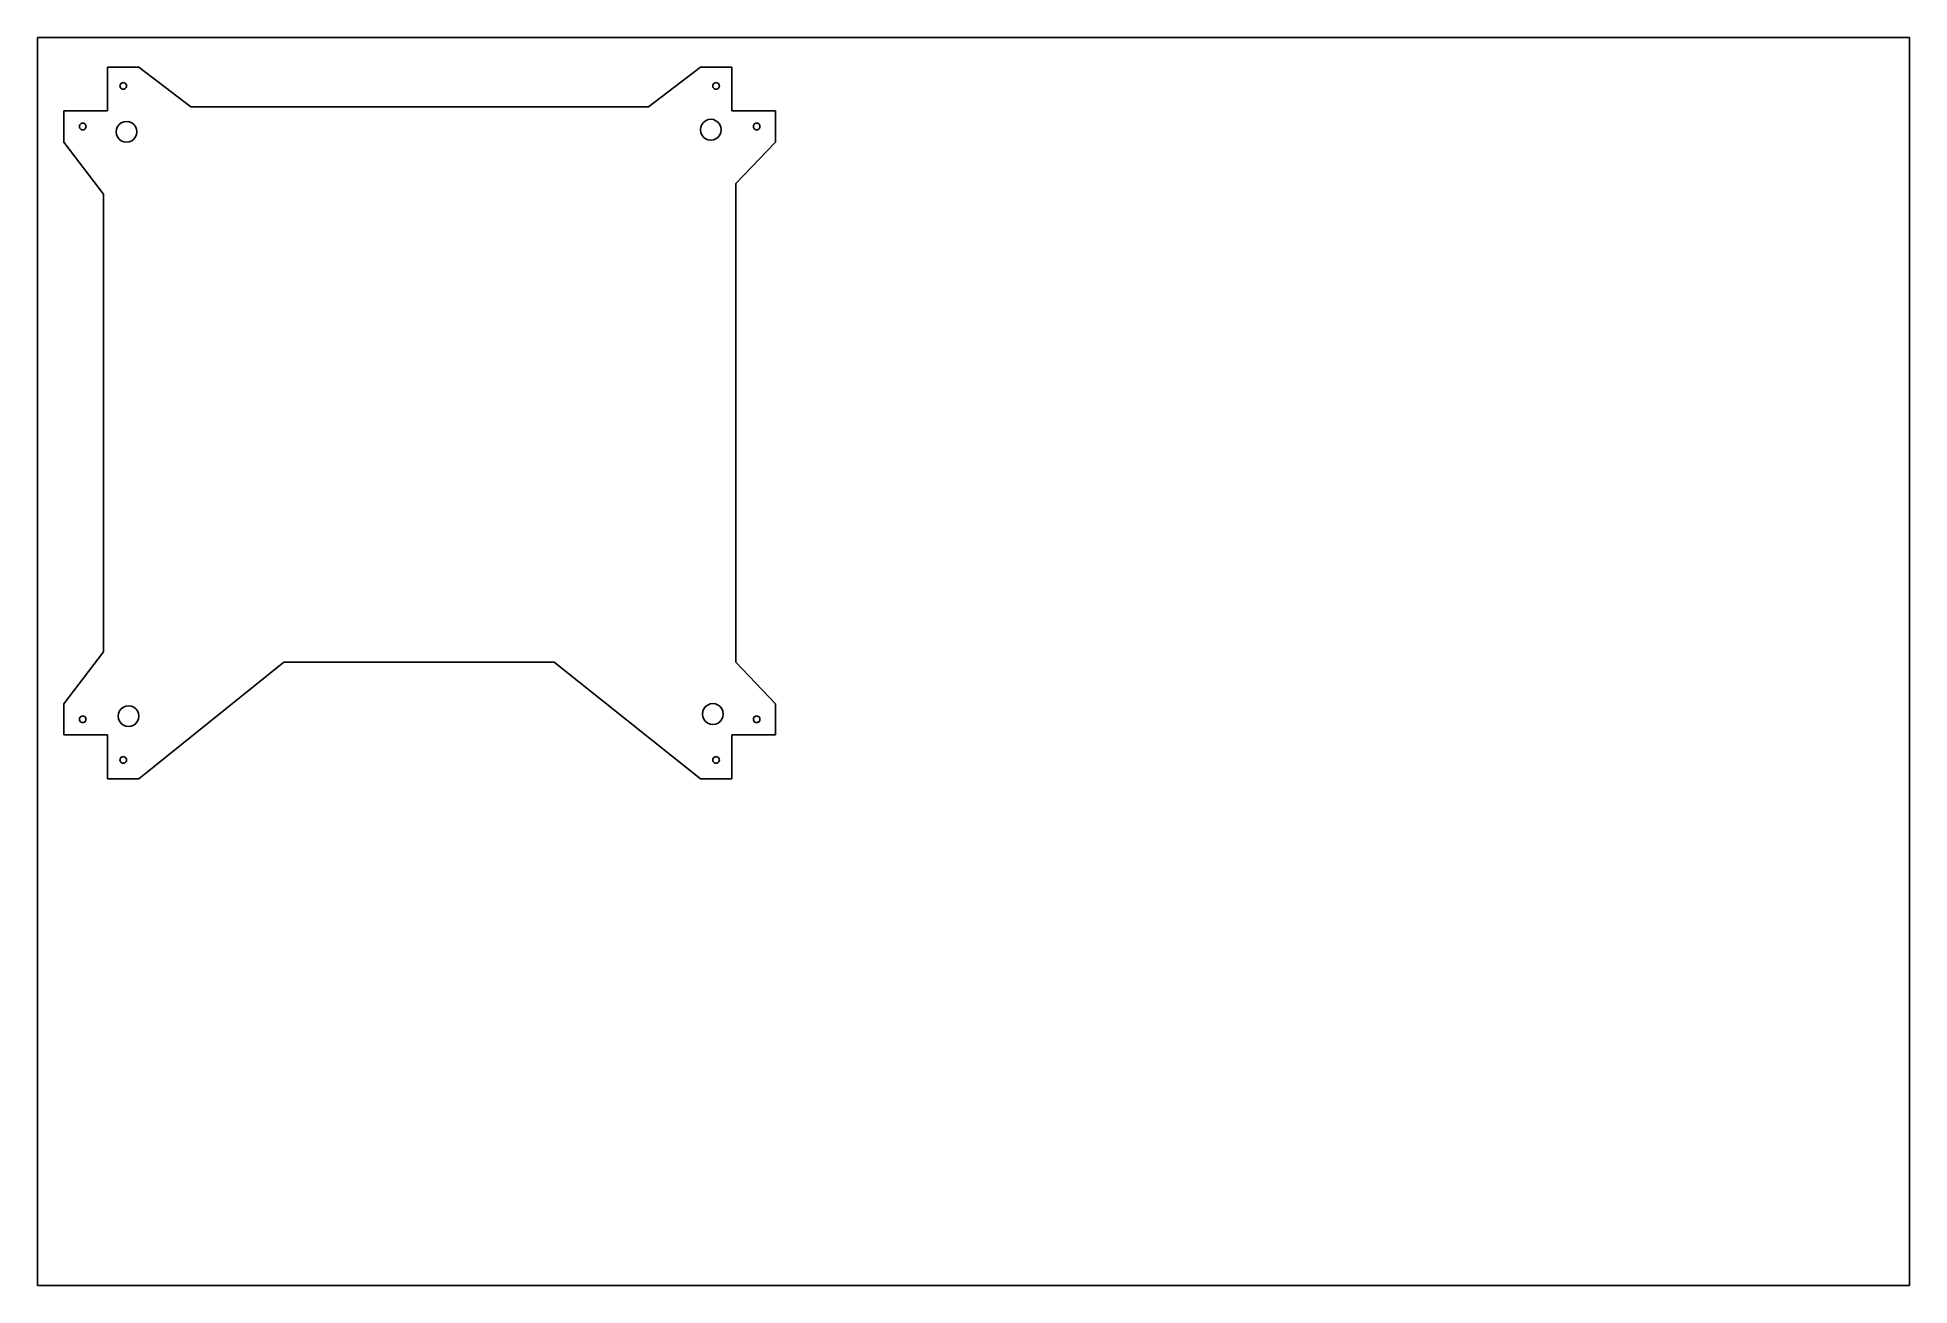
# Model space of a CAD drawing. Extents: x 1.8 to 91.8, y 1.1 to 61.1.
import ezdxf

# ---------------------------------------------------------------- set-up
doc = ezdxf.new("R2010")
doc.units = 0
doc.header["$MEASUREMENT"] = 0
doc.layers.add('Group#1', color=7, linetype='Continuous')

msp = doc.modelspace()

# ---------------------------------------------------------------- linework, layer by layer
at = {"ltscale": 0.1}
for p, q in [((1.83, 61.121), (1.83, 1.121)), ((91.83, 61.121), (1.83, 61.121)), ((91.83, 1.121), (91.83, 61.121)), ((91.83, 61.121), (91.83, 61.121)), ((1.83, 1.121), (91.83, 1.121))]:
    msp.add_line(p, q, dxfattribs=at)
at = {"layer": 'Group#1', "ltscale": 0.1}
for p, q in [((6.706, 59.686, 0.4), (5.206, 59.686, 0.4)), ((5.206, 57.592, 0.4), (5.206, 59.686, 0.4)), ((9.206, 57.792, 0.4), (6.706, 59.686, 0.4)), ((33.704, 59.686, 0.4), (31.206, 57.792, 0.4)), ((33.704, 59.686, 0.4), (35.206, 59.686, 0.4)), ((35.206, 59.686, 0.4), (35.206, 57.592, 0.4)), ((5.796, 58.792, 0.4), (5.801, 58.833, 0.4)), ((5.801, 58.75, 0.4), (5.796, 58.792, 0.4)), ((5.801, 58.833, 0.4), (5.817, 58.872, 0.4)), ((5.817, 58.712, 0.4), (5.801, 58.75, 0.4)), ((5.817, 58.872, 0.4), (5.843, 58.905, 0.4)), ((5.843, 58.678, 0.4), (5.817, 58.712, 0.4)), ((5.843, 58.905, 0.4), (5.876, 58.93, 0.4)), ((5.876, 58.653, 0.4), (5.843, 58.678, 0.4)), ((5.876, 58.93, 0.4), (5.914, 58.946, 0.4)), ((5.914, 58.637, 0.4), (5.876, 58.653, 0.4)), ((5.914, 58.946, 0.4), (5.956, 58.952, 0.4)), ((5.956, 58.632, 0.4), (5.914, 58.637, 0.4)), ((5.956, 58.952, 0.4), (5.997, 58.946, 0.4)), ((5.997, 58.637, 0.4), (5.956, 58.632, 0.4)), ((5.997, 58.946, 0.4), (6.036, 58.93, 0.4)), ((6.036, 58.653, 0.4), (5.997, 58.637, 0.4)), ((6.036, 58.93, 0.4), (6.038, 58.928, 0.4)), ((6.038, 58.655, 0.4), (6.036, 58.653, 0.4)), ((6.038, 58.928, 0.4), (6.069, 58.905, 0.4)), ((6.069, 58.678, 0.4), (6.038, 58.655, 0.4)), ((6.069, 58.905, 0.4), (6.094, 58.872, 0.4)), ((6.094, 58.712, 0.4), (6.069, 58.678, 0.4)), ((6.094, 58.872, 0.4), (6.11, 58.833, 0.4)), ((6.11, 58.75, 0.4), (6.094, 58.712, 0.4)), ((6.11, 58.833, 0.4), (6.116, 58.792, 0.4)), ((6.116, 58.792, 0.4), (6.11, 58.75, 0.4)), ((34.296, 58.792, 0.4), (34.301, 58.833, 0.4)), ((34.301, 58.75, 0.4), (34.296, 58.792, 0.4)), ((34.301, 58.833, 0.4), (34.317, 58.872, 0.4)), ((34.317, 58.712, 0.4), (34.301, 58.75, 0.4)), ((34.317, 58.872, 0.4), (34.343, 58.905, 0.4)), ((34.343, 58.678, 0.4), (34.317, 58.712, 0.4)), ((34.343, 58.905, 0.4), (34.373, 58.928, 0.4)), ((34.373, 58.655, 0.4), (34.343, 58.678, 0.4)), ((34.373, 58.928, 0.4), (34.376, 58.93, 0.4)), ((34.376, 58.653, 0.4), (34.373, 58.655, 0.4)), ((34.376, 58.93, 0.4), (34.414, 58.946, 0.4)), ((34.414, 58.637, 0.4), (34.376, 58.653, 0.4)), ((34.414, 58.946, 0.4), (34.456, 58.952, 0.4)), ((34.456, 58.632, 0.4), (34.414, 58.637, 0.4)), ((34.456, 58.952, 0.4), (34.497, 58.946, 0.4)), ((34.497, 58.637, 0.4), (34.456, 58.632, 0.4)), ((34.497, 58.946, 0.4), (34.536, 58.93, 0.4)), ((34.536, 58.653, 0.4), (34.497, 58.637, 0.4)), ((34.536, 58.93, 0.4), (34.569, 58.905, 0.4)), ((34.569, 58.678, 0.4), (34.536, 58.653, 0.4)), ((34.569, 58.905, 0.4), (34.594, 58.872, 0.4)), ((34.594, 58.712, 0.4), (34.569, 58.678, 0.4)), ((34.594, 58.872, 0.4), (34.61, 58.833, 0.4)), ((34.61, 58.75, 0.4), (34.594, 58.712, 0.4)), ((34.61, 58.833, 0.4), (34.616, 58.792, 0.4)), ((34.616, 58.792, 0.4), (34.61, 58.75, 0.4)), ((9.206, 57.792, 0.4), (31.206, 57.792, 0.4)), ((3.104, 57.592, 0.4), (5.206, 57.592, 0.4)), ((3.106, 56.092, 0.4), (3.104, 57.592, 0.4)), ((3.846, 56.842, 0.4), (3.851, 56.883, 0.4)), ((3.851, 56.8, 0.4), (3.846, 56.842, 0.4)), ((3.851, 56.883, 0.4), (3.867, 56.922, 0.4)), ((3.867, 56.762, 0.4), (3.851, 56.8, 0.4)), ((3.867, 56.922, 0.4), (3.893, 56.955, 0.4)), ((3.869, 56.759, 0.4), (3.867, 56.762, 0.4)), ((3.893, 56.728, 0.4), (3.869, 56.759, 0.4)), ((3.893, 56.955, 0.4), (3.926, 56.98, 0.4)), ((3.926, 56.703, 0.4), (3.893, 56.728, 0.4)), ((3.926, 56.98, 0.4), (3.964, 56.996, 0.4)), ((3.964, 56.687, 0.4), (3.926, 56.703, 0.4)), ((3.964, 56.996, 0.4), (4.006, 57.002, 0.4)), ((4.006, 57.002, 0.4), (4.047, 56.996, 0.4)), ((4.047, 56.996, 0.4), (4.086, 56.98, 0.4)), ((4.086, 56.703, 0.4), (4.047, 56.687, 0.4)), ((4.086, 56.98, 0.4), (4.119, 56.955, 0.4)), ((4.119, 56.728, 0.4), (4.086, 56.703, 0.4)), ((4.119, 56.955, 0.4), (4.144, 56.922, 0.4)), ((4.143, 56.759, 0.4), (4.119, 56.728, 0.4)), ((4.144, 56.762, 0.4), (4.143, 56.759, 0.4)), ((4.144, 56.922, 0.4), (4.16, 56.883, 0.4)), ((4.16, 56.8, 0.4), (4.144, 56.762, 0.4)), ((4.16, 56.883, 0.4), (4.166, 56.842, 0.4)), ((4.166, 56.842, 0.4), (4.16, 56.8, 0.4)), ((5.628, 56.716, 0.4), (5.611, 56.587, 0.4)), ((5.678, 56.837, 0.4), (5.628, 56.716, 0.4)), ((5.757, 56.94, 0.4), (5.678, 56.837, 0.4)), ((5.861, 57.02, 0.4), (5.757, 56.94, 0.4)), ((5.981, 57.07, 0.4), (5.861, 57.02, 0.4)), ((6.111, 57.087, 0.4), (5.981, 57.07, 0.4)), ((6.24, 57.07, 0.4), (6.111, 57.087, 0.4)), ((6.361, 57.02, 0.4), (6.24, 57.07, 0.4)), ((6.464, 56.94, 0.4), (6.361, 57.02, 0.4)), ((6.544, 56.837, 0.4), (6.464, 56.94, 0.4)), ((6.594, 56.716, 0.4), (6.544, 56.837, 0.4)), ((6.611, 56.587, 0.4), (6.594, 56.716, 0.4)), ((33.718, 56.816, 0.4), (33.701, 56.687, 0.4)), ((33.768, 56.937, 0.4), (33.718, 56.816, 0.4)), ((33.847, 57.04, 0.4), (33.768, 56.937, 0.4)), ((33.951, 57.12, 0.4), (33.847, 57.04, 0.4)), ((34.071, 57.17, 0.4), (33.951, 57.12, 0.4)), ((34.201, 57.187, 0.4), (34.071, 57.17, 0.4)), ((34.33, 57.17, 0.4), (34.201, 57.187, 0.4)), ((34.451, 57.12, 0.4), (34.33, 57.17, 0.4)), ((34.554, 57.04, 0.4), (34.451, 57.12, 0.4)), ((34.634, 56.937, 0.4), (34.554, 57.04, 0.4)), ((34.684, 56.816, 0.4), (34.634, 56.937, 0.4)), ((34.701, 56.687, 0.4), (34.684, 56.816, 0.4)), ((35.206, 57.592, 0.4), (37.304, 57.592, 0.4)), ((36.246, 56.842, 0.4), (36.251, 56.883, 0.4)), ((36.251, 56.8, 0.4), (36.246, 56.842, 0.4)), ((36.251, 56.883, 0.4), (36.267, 56.922, 0.4)), ((36.267, 56.762, 0.4), (36.251, 56.8, 0.4)), ((36.267, 56.922, 0.4), (36.293, 56.955, 0.4)), ((36.269, 56.759, 0.4), (36.267, 56.762, 0.4)), ((36.293, 56.728, 0.4), (36.269, 56.759, 0.4)), ((36.293, 56.955, 0.4), (36.326, 56.98, 0.4)), ((36.326, 56.703, 0.4), (36.293, 56.728, 0.4)), ((36.326, 56.98, 0.4), (36.364, 56.996, 0.4)), ((36.364, 56.687, 0.4), (36.326, 56.703, 0.4)), ((36.364, 56.996, 0.4), (36.406, 57.002, 0.4)), ((36.406, 57.002, 0.4), (36.447, 56.996, 0.4)), ((36.447, 56.996, 0.4), (36.486, 56.98, 0.4)), ((36.486, 56.703, 0.4), (36.447, 56.687, 0.4)), ((36.486, 56.98, 0.4), (36.519, 56.955, 0.4)), ((36.519, 56.728, 0.4), (36.486, 56.703, 0.4)), ((36.519, 56.955, 0.4), (36.544, 56.922, 0.4)), ((36.542, 56.759, 0.4), (36.519, 56.728, 0.4)), ((36.544, 56.762, 0.4), (36.542, 56.759, 0.4)), ((36.544, 56.922, 0.4), (36.56, 56.883, 0.4)), ((36.56, 56.8, 0.4), (36.544, 56.762, 0.4)), ((36.56, 56.883, 0.4), (36.566, 56.842, 0.4)), ((36.566, 56.842, 0.4), (36.56, 56.8, 0.4)), ((37.304, 57.592, 0.4), (37.304, 56.086, 0.4)), ((3.106, 56.092, 0.4), (5.006, 53.592, 0.4)), ((4.006, 56.682, 0.4), (3.964, 56.687, 0.4)), ((4.047, 56.687, 0.4), (4.006, 56.682, 0.4)), ((5.611, 56.587, 0.4), (5.628, 56.457, 0.4)), ((5.628, 56.457, 0.4), (5.678, 56.337, 0.4)), ((5.678, 56.337, 0.4), (5.757, 56.233, 0.4)), ((5.757, 56.233, 0.4), (5.861, 56.154, 0.4)), ((5.861, 56.154, 0.4), (5.981, 56.104, 0.4)), ((5.981, 56.104, 0.4), (6.111, 56.087, 0.4)), ((6.111, 56.087, 0.4), (6.24, 56.104, 0.4)), ((6.24, 56.104, 0.4), (6.361, 56.154, 0.4)), ((6.361, 56.154, 0.4), (6.464, 56.233, 0.4)), ((6.464, 56.233, 0.4), (6.544, 56.337, 0.4)), ((6.544, 56.337, 0.4), (6.594, 56.457, 0.4)), ((6.594, 56.457, 0.4), (6.611, 56.587, 0.4)), ((33.701, 56.687, 0.4), (33.718, 56.557, 0.4)), ((33.718, 56.557, 0.4), (33.768, 56.437, 0.4)), ((33.768, 56.437, 0.4), (33.847, 56.333, 0.4)), ((33.847, 56.333, 0.4), (33.951, 56.254, 0.4)), ((33.951, 56.254, 0.4), (34.071, 56.204, 0.4)), ((34.071, 56.204, 0.4), (34.201, 56.187, 0.4)), ((34.201, 56.187, 0.4), (34.33, 56.204, 0.4)), ((34.33, 56.204, 0.4), (34.451, 56.254, 0.4)), ((34.451, 56.254, 0.4), (34.554, 56.333, 0.4)), ((34.554, 56.333, 0.4), (34.634, 56.437, 0.4)), ((34.634, 56.437, 0.4), (34.684, 56.557, 0.4)), ((34.684, 56.557, 0.4), (34.701, 56.687, 0.4)), ((35.406, 54.092, 0.4), (37.304, 56.086, 0.4)), ((36.406, 56.682, 0.4), (36.364, 56.687, 0.4)), ((36.447, 56.687, 0.4), (36.406, 56.682, 0.4)), ((35.406, 54.092, 0.4), (35.406, 31.092, 0.4)), ((5.006, 31.592, 0.4), (5.006, 53.592, 0.4)), ((5.006, 31.592, 0.4), (3.104, 29.086, 0.4)), ((6.706, 25.486, 0.4), (13.669, 31.09, 0.4)), ((20.169, 31.09, 0.4), (13.669, 31.09, 0.4)), ((26.669, 31.09, 0.4), (20.169, 31.09, 0.4)), ((26.669, 31.09, 0.4), (33.706, 25.486, 0.4)), ((37.306, 29.092, 0.4), (35.406, 31.092, 0.4)), ((3.104, 29.086, 0.4), (3.104, 27.592, 0.4)), ((5.857, 28.85, 0.4), (5.778, 28.747, 0.4)), ((5.961, 28.93, 0.4), (5.857, 28.85, 0.4)), ((6.081, 28.98, 0.4), (5.961, 28.93, 0.4)), ((6.211, 28.997, 0.4), (6.081, 28.98, 0.4)), ((6.34, 28.98, 0.4), (6.211, 28.997, 0.4)), ((6.461, 28.93, 0.4), (6.34, 28.98, 0.4)), ((6.564, 28.85, 0.4), (6.461, 28.93, 0.4)), ((6.644, 28.747, 0.4), (6.564, 28.85, 0.4)), ((33.868, 28.847, 0.4), (33.818, 28.726, 0.4)), ((33.947, 28.95, 0.4), (33.868, 28.847, 0.4)), ((34.051, 29.03, 0.4), (33.947, 28.95, 0.4)), ((34.171, 29.08, 0.4), (34.051, 29.03, 0.4)), ((34.301, 29.097, 0.4), (34.171, 29.08, 0.4)), ((34.43, 29.08, 0.4), (34.301, 29.097, 0.4)), ((34.551, 29.03, 0.4), (34.43, 29.08, 0.4)), ((34.654, 28.95, 0.4), (34.551, 29.03, 0.4)), ((34.734, 28.847, 0.4), (34.654, 28.95, 0.4)), ((34.784, 28.726, 0.4), (34.734, 28.847, 0.4)), ((37.306, 29.092, 0.4), (37.304, 27.591, 0.4)), ((3.846, 28.342, 0.4), (3.851, 28.383, 0.4)), ((3.851, 28.3, 0.4), (3.846, 28.342, 0.4)), ((3.851, 28.383, 0.4), (3.867, 28.422, 0.4)), ((3.867, 28.262, 0.4), (3.851, 28.3, 0.4)), ((3.867, 28.422, 0.4), (3.869, 28.424, 0.4)), ((3.893, 28.228, 0.4), (3.867, 28.262, 0.4)), ((3.869, 28.424, 0.4), (3.893, 28.455, 0.4)), ((3.893, 28.455, 0.4), (3.926, 28.48, 0.4)), ((3.926, 28.203, 0.4), (3.893, 28.228, 0.4)), ((3.926, 28.48, 0.4), (3.964, 28.496, 0.4)), ((3.964, 28.187, 0.4), (3.926, 28.203, 0.4)), ((3.964, 28.496, 0.4), (4.006, 28.502, 0.4)), ((4.006, 28.182, 0.4), (3.964, 28.187, 0.4)), ((4.006, 28.502, 0.4), (4.047, 28.496, 0.4)), ((4.047, 28.187, 0.4), (4.006, 28.182, 0.4)), ((4.047, 28.496, 0.4), (4.086, 28.48, 0.4)), ((4.086, 28.203, 0.4), (4.047, 28.187, 0.4)), ((4.086, 28.48, 0.4), (4.119, 28.455, 0.4)), ((4.119, 28.228, 0.4), (4.086, 28.203, 0.4)), ((4.119, 28.455, 0.4), (4.143, 28.424, 0.4)), ((4.144, 28.262, 0.4), (4.119, 28.228, 0.4)), ((4.143, 28.424, 0.4), (4.144, 28.422, 0.4)), ((4.144, 28.422, 0.4), (4.16, 28.383, 0.4)), ((4.16, 28.3, 0.4), (4.144, 28.262, 0.4)), ((4.16, 28.383, 0.4), (4.166, 28.342, 0.4)), ((4.166, 28.342, 0.4), (4.16, 28.3, 0.4)), ((5.728, 28.626, 0.4), (5.711, 28.497, 0.4)), ((5.711, 28.497, 0.4), (5.728, 28.367, 0.4)), ((5.778, 28.747, 0.4), (5.728, 28.626, 0.4)), ((5.728, 28.367, 0.4), (5.778, 28.247, 0.4)), ((5.778, 28.247, 0.4), (5.857, 28.143, 0.4)), ((5.857, 28.143, 0.4), (5.961, 28.064, 0.4)), ((5.961, 28.064, 0.4), (6.081, 28.014, 0.4)), ((6.081, 28.014, 0.4), (6.211, 27.997, 0.4)), ((6.211, 27.997, 0.4), (6.34, 28.014, 0.4)), ((6.34, 28.014, 0.4), (6.461, 28.064, 0.4)), ((6.461, 28.064, 0.4), (6.564, 28.143, 0.4)), ((6.564, 28.143, 0.4), (6.644, 28.247, 0.4)), ((6.694, 28.626, 0.4), (6.644, 28.747, 0.4)), ((6.644, 28.247, 0.4), (6.694, 28.367, 0.4)), ((6.711, 28.497, 0.4), (6.694, 28.626, 0.4)), ((6.694, 28.367, 0.4), (6.711, 28.497, 0.4)), ((33.818, 28.726, 0.4), (33.801, 28.597, 0.4)), ((33.801, 28.597, 0.4), (33.818, 28.467, 0.4)), ((33.818, 28.467, 0.4), (33.868, 28.347, 0.4)), ((33.868, 28.347, 0.4), (33.947, 28.243, 0.4)), ((33.947, 28.243, 0.4), (34.051, 28.164, 0.4)), ((34.051, 28.164, 0.4), (34.171, 28.114, 0.4)), ((34.171, 28.114, 0.4), (34.301, 28.097, 0.4)), ((34.301, 28.097, 0.4), (34.43, 28.114, 0.4)), ((34.43, 28.114, 0.4), (34.551, 28.164, 0.4)), ((34.551, 28.164, 0.4), (34.654, 28.243, 0.4)), ((34.654, 28.243, 0.4), (34.734, 28.347, 0.4)), ((34.734, 28.347, 0.4), (34.784, 28.467, 0.4)), ((34.801, 28.597, 0.4), (34.784, 28.726, 0.4)), ((34.784, 28.467, 0.4), (34.801, 28.597, 0.4)), ((36.246, 28.342, 0.4), (36.251, 28.383, 0.4)), ((36.251, 28.3, 0.4), (36.246, 28.342, 0.4)), ((36.251, 28.383, 0.4), (36.267, 28.422, 0.4)), ((36.267, 28.262, 0.4), (36.251, 28.3, 0.4)), ((36.267, 28.422, 0.4), (36.293, 28.455, 0.4)), ((36.293, 28.228, 0.4), (36.267, 28.262, 0.4)), ((36.293, 28.455, 0.4), (36.326, 28.48, 0.4)), ((36.326, 28.203, 0.4), (36.293, 28.228, 0.4)), ((36.326, 28.48, 0.4), (36.364, 28.496, 0.4)), ((36.364, 28.187, 0.4), (36.326, 28.203, 0.4)), ((36.364, 28.496, 0.4), (36.406, 28.502, 0.4)), ((36.406, 28.182, 0.4), (36.364, 28.187, 0.4)), ((36.406, 28.502, 0.4), (36.447, 28.496, 0.4)), ((36.447, 28.187, 0.4), (36.406, 28.182, 0.4)), ((36.447, 28.496, 0.4), (36.486, 28.48, 0.4)), ((36.486, 28.203, 0.4), (36.447, 28.187, 0.4)), ((36.486, 28.48, 0.4), (36.519, 28.455, 0.4)), ((36.519, 28.228, 0.4), (36.486, 28.203, 0.4)), ((36.519, 28.455, 0.4), (36.544, 28.422, 0.4)), ((36.544, 28.262, 0.4), (36.519, 28.228, 0.4)), ((36.544, 28.422, 0.4), (36.56, 28.383, 0.4)), ((36.56, 28.3, 0.4), (36.544, 28.262, 0.4)), ((36.56, 28.383, 0.4), (36.566, 28.342, 0.4)), ((36.566, 28.342, 0.4), (36.56, 28.3, 0.4)), ((5.206, 27.592, 0.4), (3.104, 27.592, 0.4)), ((5.206, 25.482, 0.4), (5.206, 27.592, 0.4)), ((35.206, 27.592, 0.4), (35.206, 25.486, 0.4)), ((37.304, 27.591, 0.4), (35.206, 27.592, 0.4)), ((5.796, 26.392, 0.4), (5.801, 26.433, 0.4)), ((5.801, 26.35, 0.4), (5.796, 26.392, 0.4)), ((5.801, 26.433, 0.4), (5.817, 26.472, 0.4)), ((5.817, 26.312, 0.4), (5.801, 26.35, 0.4)), ((5.817, 26.472, 0.4), (5.843, 26.505, 0.4)), ((5.843, 26.278, 0.4), (5.817, 26.312, 0.4)), ((5.843, 26.505, 0.4), (5.876, 26.53, 0.4)), ((5.876, 26.253, 0.4), (5.843, 26.278, 0.4)), ((5.876, 26.53, 0.4), (5.914, 26.546, 0.4)), ((5.914, 26.237, 0.4), (5.876, 26.253, 0.4)), ((5.914, 26.546, 0.4), (5.956, 26.552, 0.4)), ((5.956, 26.232, 0.4), (5.914, 26.237, 0.4)), ((5.956, 26.552, 0.4), (5.997, 26.546, 0.4)), ((5.997, 26.237, 0.4), (5.956, 26.232, 0.4)), ((5.997, 26.546, 0.4), (6.036, 26.53, 0.4)), ((6.036, 26.253, 0.4), (5.997, 26.237, 0.4)), ((6.036, 26.53, 0.4), (6.038, 26.528, 0.4)), ((6.038, 26.255, 0.4), (6.036, 26.253, 0.4)), ((6.038, 26.528, 0.4), (6.069, 26.505, 0.4)), ((6.069, 26.278, 0.4), (6.038, 26.255, 0.4)), ((6.069, 26.505, 0.4), (6.094, 26.472, 0.4)), ((6.094, 26.312, 0.4), (6.069, 26.278, 0.4)), ((6.094, 26.472, 0.4), (6.11, 26.433, 0.4)), ((6.11, 26.35, 0.4), (6.094, 26.312, 0.4)), ((6.11, 26.433, 0.4), (6.116, 26.392, 0.4)), ((6.116, 26.392, 0.4), (6.11, 26.35, 0.4)), ((34.296, 26.392, 0.4), (34.301, 26.433, 0.4)), ((34.301, 26.35, 0.4), (34.296, 26.392, 0.4)), ((34.301, 26.433, 0.4), (34.317, 26.472, 0.4)), ((34.317, 26.312, 0.4), (34.301, 26.35, 0.4)), ((34.317, 26.472, 0.4), (34.343, 26.505, 0.4)), ((34.343, 26.278, 0.4), (34.317, 26.312, 0.4)), ((34.343, 26.505, 0.4), (34.376, 26.53, 0.4)), ((34.376, 26.253, 0.4), (34.343, 26.278, 0.4)), ((34.376, 26.53, 0.4), (34.414, 26.546, 0.4)), ((34.414, 26.237, 0.4), (34.376, 26.253, 0.4)), ((34.414, 26.546, 0.4), (34.456, 26.552, 0.4)), ((34.456, 26.232, 0.4), (34.414, 26.237, 0.4)), ((34.456, 26.552, 0.4), (34.497, 26.546, 0.4)), ((34.497, 26.237, 0.4), (34.456, 26.232, 0.4)), ((34.497, 26.546, 0.4), (34.536, 26.53, 0.4)), ((34.536, 26.253, 0.4), (34.497, 26.237, 0.4)), ((34.536, 26.53, 0.4), (34.569, 26.505, 0.4)), ((34.569, 26.278, 0.4), (34.536, 26.253, 0.4)), ((34.569, 26.505, 0.4), (34.594, 26.472, 0.4)), ((34.594, 26.312, 0.4), (34.569, 26.278, 0.4)), ((34.594, 26.472, 0.4), (34.61, 26.433, 0.4)), ((34.61, 26.35, 0.4), (34.594, 26.312, 0.4)), ((34.61, 26.433, 0.4), (34.616, 26.392, 0.4)), ((34.616, 26.392, 0.4), (34.61, 26.35, 0.4)), ((6.706, 25.486, 0.4), (5.206, 25.482, 0.4)), ((33.706, 25.486, 0.4), (35.206, 25.486, 0.4))]:
    msp.add_line(p, q, dxfattribs=at)

doc.saveas('drawing.dxf')
